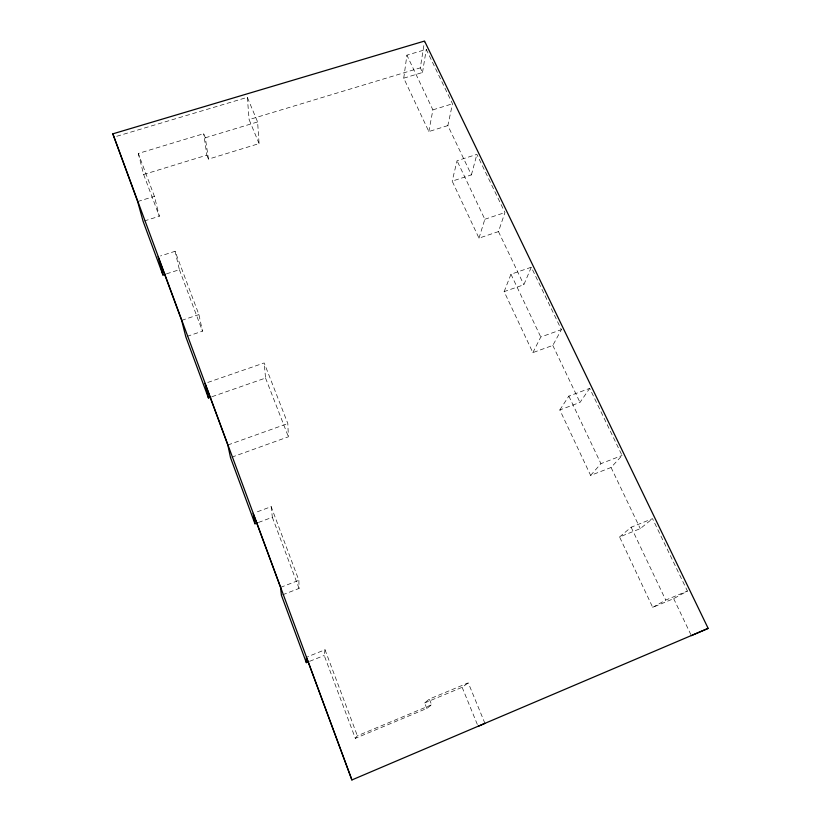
<?xml version="1.0" encoding="UTF-8"?>
<svg xmlns="http://www.w3.org/2000/svg" width="821" height="821" viewBox="0 0 821 821"><rect width="100%" height="100%" fill="white"/><g stroke="black" fill="none" stroke-linecap="round" stroke-linejoin="round"><path stroke-width="0.62" stroke-dasharray="4.11 3.08" d="M484.934 723.363L468.268 682.856L429.352 699.071L431.63 704.767L426.828 708.441L355.339 738.346L324.223 655.466L325.013 649.77L307.588 656.749M447.856 125.582L428.849 131.555L403.737 78.18L406.908 55.171L426.263 49.383L452.494 103.774L447.856 125.582L471.408 174.904L452.176 181.143L478.992 238.131L498.46 231.584L504.946 212.557L476.888 154.369L457.051 160.731L452.176 181.143M403.737 78.18L422.517 72.484L420.311 67.856L424.365 42.271M422.517 72.484L426.263 49.383M428.849 131.555L432.883 109.87L406.908 55.171M471.408 174.904L476.888 154.369M478.992 238.131L484.842 219.258L457.051 160.731M504.145 291.609L510.96 274.235L531.29 267.215L561.39 329.632L552.8 345.415L532.85 352.62L504.145 291.609L523.849 284.754L531.29 267.215M532.85 352.62L540.782 337.021L561.39 329.632M559.83 409.956L568.85 396.112L589.704 388.364L622.072 455.491L611.07 467.488L590.617 475.41L559.83 409.956L580.006 402.413L589.704 388.364M355.339 738.346L357.381 735.801L431.63 704.767M590.617 475.41L600.931 463.649L622.072 455.491M619.578 536.955L631.123 527.236L652.531 518.667L687.423 591.048L673.672 598.632L652.705 607.376L619.578 536.955L640.267 528.652L652.531 518.667M426.828 708.441L424.642 702.961L429.352 699.071M424.642 702.961L462.141 687.321L468.268 682.856M652.705 607.376L665.728 600.079L687.423 591.048M309.691 661.295L324.223 655.466M282.598 594.815L299.06 588.431L298.875 580.303L271.176 506.66L255.547 512.468M280.556 587.374L298.875 580.303M258.441 522.464L272.346 517.281L271.176 506.66M231.717 457.205L288.387 436.793L287.822 423.544L264.188 362.944L206.204 382.986M227.828 445.013L287.822 423.544M212.003 396.707L265.552 378.05L264.188 362.944M187.003 336.394L202.479 331.191L198.918 314.597L175.089 251.288L160.516 255.967M181.646 320.364L198.918 314.597M484.842 219.258L504.946 212.557M166.478 273.865L179.389 269.678L175.089 251.288M144.27 220.982L159.325 216.251L154.42 196.342L138.287 153.465L203.67 133.7L205.312 137.795L208.472 159.13L259.077 143.593L257.609 121.939L247.326 97.34L116.233 136.44M137.641 201.556L154.42 196.342M432.883 109.87L452.494 103.774M138.287 153.465L143.654 174.504L206.882 155.138L203.67 133.7M259.077 143.593L249.112 119.599L420.311 67.856M205.312 137.795L257.609 121.939M498.46 231.584L523.849 284.754M552.8 345.415L580.006 402.413M611.07 467.488L640.267 528.652M673.672 598.632L690.789 634.479M510.96 274.235L540.782 337.021M568.85 396.112L600.931 463.649M631.123 527.236L665.728 600.079M462.141 687.321L478.109 726.349M206.882 155.138L208.472 159.13M265.552 378.05L288.387 436.793M325.013 649.77L357.381 735.801M143.654 174.504L159.325 216.251M179.389 269.678L202.479 331.191M272.346 517.281L299.06 588.431M247.326 97.34L249.112 119.599"/><path stroke-width="1.23" d="M308.573 661.747L306.336 662.639L306.428 657.211L351.901 779.95L708.164 628.383L424.549 41.05L112.836 133.844L137.641 201.556L143.111 221.342L162.958 275.014L165.308 274.245M351.901 779.95L112.836 133.844M478.109 726.349L484.934 723.363M691.333 635.639L708.164 628.383M210.812 397.118L208.431 397.949L205.004 383.407L227.828 445.013L230.506 457.636L254.972 523.767L257.281 522.905M208.431 397.949L185.813 336.795L181.646 320.364L158.084 256.747L162.958 275.014M306.336 662.639L281.418 595.276L280.556 587.374L253.145 513.361L254.972 523.767"/></g></svg>
